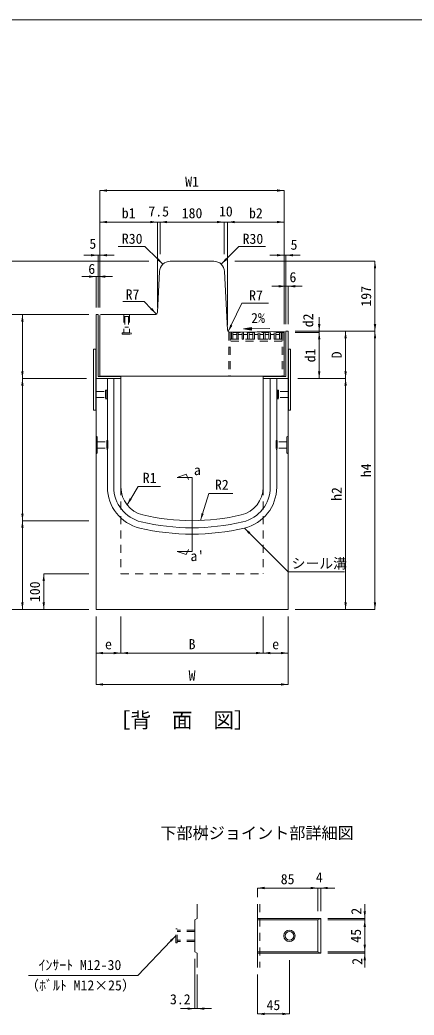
# Model space of a CAD drawing. Units: millimetres at full size; some dimension numbers follow another scale. Extents: x 50430 to 75195, y 24892 to 47415.
# Drawn here: x 66835 to 67944, y 41158 to 43958 of the extents above; entities that cross this region are included whole.
import ezdxf
from ezdxf.enums import TextEntityAlignment as Align

# ---------------------------------------------------------------- set-up
doc = ezdxf.new("R2010")
doc.units = ezdxf.units.MM
doc.header["$LTSCALE"] = 30
doc.linetypes.add('USER1', pattern=[1.35, 0.75, -0.6])
for name, color, linetype, lineweight in [('0_2', 7, 'Continuous', 20), ('受枠', 3, 'Continuous', 5), ('寸法引出', 7, 'Continuous', 9), ('寸法線', 7, 'Continuous', 9), ('本体', 2, 'Continuous', 20), ('枠', 5, 'Continuous', 5), ('ｲﾝｻｰﾄ', 3, 'USER1', 5), ('ｸﾞﾚｰﾁﾝｸﾞ', 7, 'Continuous', 5)]:
    doc.layers.add(name, color=color, linetype=linetype, lineweight=lineweight)
doc.styles.add('ＭＳ ゴシック', font='')
doc.styles.get('ＭＳ ゴシック').set_extended_font_data('MS Gothic')

# ---------------------------------------------------------------- blocks, each defined once
blk = doc.blocks.new('filled_arrow')
at = {"color": 0, "linetype": 'Continuous', "lineweight": -2}
blk.add_solid([(7.5, 1.25), (0, 0), (7.5, -1.25)], dxfattribs=at)

msp = doc.modelspace()

# ---------------------------------------------------------------- hatches: boundary and pattern name
at = {"layer": '寸法引出'}
msp.add_hatch(color=256, dxfattribs=at).paths.add_polyline_path([(67486.32, 43093.19), (67486.45, 43085.69), (67463.89, 43089.05)])

# ---------------------------------------------------------------- linework, layer by layer
at = {"layer": '0_2', "lineweight": 9}
for p, q in [((67583.2, 42955.11), (67519.2, 42955.11)), ((67519.2, 42949.11), (67519.2, 42955.11)), ((67502.95, 41429.85), (67680.95, 41429.85)), ((67502.95, 41425.85), (67672.95, 41425.85)), ((67672.95, 41425.85), (67680.95, 41429.85)), ((67672.95, 41425.85), (67672.95, 41335.85)), ((67680.95, 41429.85), (67680.95, 41331.85)), ((67672.95, 41335.85), (67502.95, 41335.85)), ((67680.95, 41331.85), (67502.95, 41331.85)), ((67672.95, 41335.85), (67680.95, 41331.85))]:
    msp.add_line(p, q, dxfattribs=at)
at = {"layer": '0_2'}
for p, q in [((67333.58, 41429.85), (67333.58, 41469.85)), ((67502.95, 41469.85), (67502.95, 41291.85)), ((67333.58, 41429.85), (67327.18, 41425.85)), ((67327.18, 41335.85), (67327.18, 41425.85)), ((67333.58, 41331.85), (67327.18, 41335.85)), ((67333.58, 41291.85), (67333.58, 41331.85))]:
    msp.add_line(p, q, dxfattribs=at)
at = {"layer": '0_2', "linetype": 'USER1', "lineweight": 9}
msp.add_line((67509.35, 41469.85), (67509.35, 41291.85), dxfattribs=at)
at = {"layer": '0_2', "lineweight": 9}
for radius in [16, 12]:
    msp.add_circle((67592.95, 41380.85), radius, dxfattribs=at)
at = {"layer": '受枠'}
for p, q in [((67055.2, 43129.11), (67049.2, 43129.11)), ((67049.2, 42949.11), (67049.2, 43129.11)), ((67055.2, 42955.11), (67055.2, 43129.11)), ((67583.2, 43082), (67589.2, 43082.11)), ((67583.2, 42955.11), (67583.2, 43082)), ((67589.2, 42949.11), (67589.2, 43082.11)), ((67042.2, 43032.11), (67042.2, 42860.11)), ((67048.2, 43032.11), (67042.2, 43032.11)), ((67048.2, 43032.11), (67048.2, 42860.11)), ((67590.2, 43032.11), (67590.2, 42860.11)), ((67590.2, 43032.11), (67596.2, 43032.11)), ((67596.2, 43032.11), (67596.2, 42860.11)), ((67119.2, 42955.11), (67055.2, 42955.11)), ((67119.2, 42949.11), (67119.2, 42955.11)), ((67042.2, 42860.11), (67048.2, 42860.11)), ((67596.2, 42860.11), (67590.2, 42860.11))]:
    msp.add_line(p, q, dxfattribs=at)
at = {"layer": '寸法引出'}
for p, q in [((67463.89, 43089.05), (67537.9, 43090.33)), ((67277.56, 42670.46), (67302.32, 42679.66)), ((67319.2, 42670.46), (67277.56, 42670.46)), ((67302.32, 42679.66), (67309.48, 42665.34)), ((67319.2, 42670.46), (67319.2, 42462.79)), ((67277.56, 42462.79), (67302.32, 42453.59)), ((67319.2, 42462.79), (67277.56, 42462.79)), ((67302.32, 42453.59), (67309.48, 42467.91))]:
    msp.add_line(p, q, dxfattribs=at)
at = {"layer": '寸法引出', "lineweight": 13}
msp.add_lwpolyline([(67486.32, 43093.19), (67486.45, 43085.69), (67463.89, 43089.05)], close=True, dxfattribs=at)
at = {"layer": '寸法線'}
for p, q in [((67060.2, 43478.16), (67578.2, 43478.16)), ((67060.2, 43149.11), (67060.2, 43478.16)), ((67578.2, 43101.92), (67578.2, 43478.16)), ((67060.2, 43389.47), (67221.7, 43389.47)), ((67060.2, 43149.11), (67060.2, 43389.47)), ((67269.2, 43389.47), (67181.7, 43389.47)), ((67221.7, 43149.11), (67221.7, 43389.47)), ((67221.7, 43149.11), (67221.7, 43389.47)), ((67229.2, 43389.47), (67409.2, 43389.47)), ((67229.2, 43299.11), (67229.2, 43389.47)), ((67229.2, 43299.11), (67229.2, 43389.47)), ((67369.2, 43389.47), (67459.2, 43389.47)), ((67409.2, 43299.11), (67409.2, 43389.47)), ((67409.2, 43299.11), (67409.2, 43389.47)), ((67419.2, 43389.47), (67578.2, 43389.47)), ((67419.2, 43099.11), (67419.2, 43389.47)), ((67419.2, 43099.11), (67419.2, 43389.47)), ((67578.2, 43101.92), (67578.2, 43389.47)), ((67197.7, 43279.11), (66758.12, 43279.11)), ((67015.2, 43296.13), (67100.2, 43296.13)), ((67055.2, 43149.11), (67055.2, 43296.13)), ((67060.2, 43149.11), (67060.2, 43296.13)), ((67439.2, 43279.11), (67833.59, 43279.11)), ((67538.2, 43296.13), (67623.2, 43296.13)), ((67578.2, 43101.92), (67578.2, 43296.13)), ((67583.2, 43102), (67583.2, 43296.13)), ((67833.59, 43279.11), (67833.59, 43082.11)), ((67009.2, 43235.99), (67095.2, 43235.99)), ((67049.2, 43149.11), (67049.2, 43235.99)), ((67055.2, 43149.11), (67055.2, 43235.99)), ((67629.2, 43208.74), (67543.2, 43208.74)), ((67583.2, 43102), (67583.2, 43208.74)), ((67589.2, 43102.11), (67589.2, 43208.74)), ((67029.2, 43129.11), (66758.12, 43129.11)), ((67029.2, 43129.11), (66758.12, 43129.11)), ((66842.25, 43129.11), (66842.25, 42949.11)), ((67029.2, 43129.11), (66842.25, 43129.11)), ((67676.76, 43122.11), (67676.76, 43039.06)), ((67609.2, 43082.11), (67676.76, 43082.11)), ((67609.2, 43082.11), (67750.87, 43082.11)), ((67609.2, 43082.11), (67833.59, 43082.11)), ((67609.2, 43082.11), (67833.59, 43082.11)), ((67609.2, 43079.06), (67676.76, 43079.06)), ((67609.2, 43079.06), (67676.76, 43079.06)), ((67676.76, 43079.06), (67676.76, 42949.11)), ((67750.87, 43082.11), (67750.87, 42949.11)), ((67833.59, 43082.11), (67833.59, 42299.11)), ((67022.2, 42949.11), (66842.25, 42949.11)), ((66842.25, 42949.11), (66842.25, 42549.11)), ((67022.2, 42949.11), (66842.25, 42949.11)), ((67616.2, 42949.11), (67676.76, 42949.11)), ((67616.2, 42949.11), (67750.87, 42949.11)), ((67616.2, 42949.11), (67750.87, 42949.11)), ((67750.87, 42949.11), (67750.87, 42299.11)), ((67029.2, 42549.11), (66842.25, 42549.11)), ((66842.25, 42549.11), (66842.25, 42299.11)), ((67029.2, 42549.11), (66842.25, 42549.11)), ((66902.15, 42299.11), (66902.15, 42399.11)), ((67029.2, 42399.11), (66902.15, 42399.11)), ((67029.2, 42299.11), (66758.12, 42299.11)), ((67029.2, 42299.11), (66842.25, 42299.11)), ((67029.2, 42299.11), (66902.15, 42299.11)), ((67609.2, 42299.11), (67750.87, 42299.11)), ((67609.2, 42299.11), (67833.59, 42299.11)), ((67049.2, 42279.11), (67049.2, 42176.57)), ((67049.2, 42279.11), (67049.2, 42088.25)), ((67119.2, 42279.11), (67119.2, 42176.57)), ((67119.2, 42279.11), (67119.2, 42176.57)), ((67519.2, 42279.11), (67519.2, 42176.57)), ((67519.2, 42279.11), (67519.2, 42176.57)), ((67589.2, 42279.11), (67589.2, 42176.57)), ((67589.2, 42279.11), (67589.2, 42088.25)), ((67049.2, 42176.57), (67119.2, 42176.57)), ((67119.2, 42176.57), (67519.2, 42176.57)), ((67519.2, 42176.57), (67589.2, 42176.57)), ((67049.2, 42088.25), (67589.2, 42088.25)), ((67502.95, 41515.36), (67672.95, 41515.36)), ((67502.95, 41489.85), (67502.95, 41515.36)), ((67632.95, 41515.36), (67720.95, 41515.36)), ((67672.95, 41449.85), (67672.95, 41515.36)), ((67672.95, 41449.85), (67672.95, 41515.36)), ((67680.95, 41449.85), (67680.95, 41515.36)), ((67804.86, 41385.85), (67804.86, 41469.85)), ((67700.95, 41429.85), (67804.86, 41429.85)), ((67700.95, 41425.85), (67804.86, 41425.85)), ((67700.95, 41425.85), (67804.86, 41425.85)), ((67804.86, 41335.85), (67804.86, 41425.85)), ((67804.86, 41291.85), (67804.86, 41375.85)), ((67327.18, 41315.85), (67327.18, 41175.83)), ((67592.95, 41311.85), (67592.95, 41161.05)), ((67700.95, 41335.85), (67804.86, 41335.85)), ((67700.95, 41335.85), (67804.86, 41335.85)), ((67700.95, 41331.85), (67804.86, 41331.85)), ((67333.58, 41271.85), (67333.58, 41175.83)), ((67502.95, 41271.85), (67502.95, 41161.05)), ((67287.18, 41175.83), (67373.58, 41175.83)), ((67502.95, 41161.05), (67592.95, 41161.05))]:
    msp.add_line(p, q, dxfattribs=at)
for points in [[(67237.06, 43270.85), (67222.87, 43284.94), (67186.88, 43320.68), (67111.35, 43320.68)], [(67401.34, 43270.85), (67415.39, 43285.08), (67450.34, 43320.48), (67525.87, 43320.48)], [(67218.37, 43131.04), (67204.6, 43145.54), (67184.91, 43166.27), (67124.33, 43166.27)], [(67421.08, 43081.11), (67429.65, 43099.18), (67459.01, 43161.05), (67534.54, 43161.05)], [(67136.44, 42593.53), (67146.74, 42610.68), (67167.51, 42645.3), (67230.78, 42645.3)], [(67342.92, 42549.74), (67348.9, 42568.82), (67366.77, 42625.8), (67433.87, 42625.8)], [(67466.43, 42528.33), (67589.3, 42405.46), (67747.63, 42405.46)], [(67273.18, 41380.85), (67259.39, 41366.36), (67166.73, 41268.94), (66859.7, 41268.94)]]:
    msp.add_lwpolyline(points, dxfattribs=at)
at = {"layer": '本体'}
for p, q in [((67257.74, 43279.11), (67380.66, 43279.11)), ((67222.03, 43135.76), (67227.78, 43250.61)), ((67418.86, 43085.88), (67410.63, 43250.61)), ((67060.2, 43126.11), (67060.2, 42956.11)), ((67215.04, 43129.11), (67063.2, 43129.11)), ((67425.98, 43079.23), (67578.2, 43081.92)), ((67578.2, 42956.11), (67578.2, 43081.92)), ((67049.2, 42299.11), (67049.2, 42949.11)), ((67119.2, 42949.11), (67049.2, 42949.11)), ((67578.2, 42956.11), (67060.2, 42956.11)), ((67119.2, 42643.14), (67119.2, 42949.11)), ((67519.2, 42643.14), (67519.2, 42949.11)), ((67589.2, 42949.11), (67519.2, 42949.11)), ((67589.2, 42299.11), (67589.2, 42949.11)), ((67049.2, 42299.11), (67589.2, 42299.11))]:
    msp.add_line(p, q, dxfattribs=at)
at = {"layer": '本体', "color": 4, "lineweight": 5}
for p, q in [((67081.2, 42643.14), (67081.2, 42949.11)), ((67099.2, 42643.14), (67099.2, 42949.11)), ((67539.2, 42643.14), (67539.2, 42949.11)), ((67557.2, 42643.14), (67557.2, 42949.11)), ((67049.2, 42786.61), (67052.4, 42784.61)), ((67052.4, 42784.61), (67052.4, 42739.61)), ((67052.4, 42770.61), (67052.4, 42753.61)), ((67589.2, 42786.61), (67586, 42784.61)), ((67586, 42784.61), (67586, 42739.61)), ((67586, 42770.61), (67586, 42753.61)), ((67049.2, 42737.61), (67052.4, 42739.61)), ((67589.2, 42737.61), (67586, 42739.61))]:
    msp.add_line(p, q, dxfattribs=at)
at = {"layer": '本体', "linetype": 'USER1', "lineweight": 9}
for p, q in [((67119.2, 42643.14), (67119.2, 42399.11)), ((67519.2, 42643.14), (67519.2, 42399.11)), ((67119.2, 42399.11), (67519.2, 42399.11))]:
    msp.add_line(p, q, dxfattribs=at)
at = {"layer": '本体'}
for centre, radius, start, end in [((67257.74, 43249.11), 30, 90, 177.13806), ((67380.66, 43249.11), 30, 2.8627, 90), ((67215.04, 43136.11), 7, 270, 357.13806), ((67063.2, 43126.11), 3, 90, 180), ((67425.86, 43086.23), 7, 182.8627, 271.01173), ((67199.2, 42643.14), 80, 180, 256.65766), ((67439.2, 42643.14), 80, 283.34233, 0), ((67319.2, 43149.11), 600, 256.65762, 283.34237)]:
    msp.add_arc(centre, radius, start, end, dxfattribs=at)
at = {"layer": '本体', "color": 4, "lineweight": 5}
for centre, radius, start, end in [((67199.2, 42643.14), 118, 180, 256.65766), ((67199.2, 42643.14), 100, 180, 256.65766), ((67439.2, 42643.14), 100, 283.34233, 0), ((67439.2, 42643.14), 118, 283.34233, 0), ((67319.2, 43149.11), 620, 256.65762, 283.34237), ((67319.2, 43149.11), 638, 256.65762, 283.34237)]:
    msp.add_arc(centre, radius, start, end, dxfattribs=at)
at = {"layer": '枠', "lineweight": 20}
msp.add_line((66203.72, 43958.36), (71803.72, 43958.36), dxfattribs=at)
at = {"layer": 'ｲﾝｻｰﾄ'}
for p, q in [((67126.95, 43129.11), (67126.95, 43078.11)), ((67126.95, 43124.11), (67143.45, 43124.11)), ((67129.95, 43124.11), (67129.95, 43094.11)), ((67140.45, 43124.11), (67140.45, 43094.11)), ((67143.45, 43129.11), (67143.45, 43078.11)), ((67122.45, 43078.11), (67122.45, 43074.11)), ((67122.45, 43078.11), (67147.95, 43078.11)), ((67122.45, 43074.11), (67147.95, 43074.11)), ((67129.95, 43094.11), (67140.45, 43094.11)), ((67147.95, 43078.11), (67147.95, 43074.11)), ((67049.2, 42912.61), (67049.2, 42895.61)), ((67049.2, 42912.61), (67076.2, 42912.61)), ((67076.2, 42916.61), (67076.2, 42891.61)), ((67076.2, 42916.61), (67079.2, 42916.61)), ((67079.2, 42916.61), (67079.2, 42891.61)), ((67562.2, 42916.61), (67559.2, 42916.61)), ((67559.2, 42916.61), (67559.2, 42891.61)), ((67562.2, 42916.61), (67562.2, 42891.61)), ((67589.2, 42912.61), (67562.2, 42912.61)), ((67049.2, 42895.61), (67076.2, 42895.61)), ((67076.2, 42891.61), (67079.2, 42891.61)), ((67562.2, 42891.61), (67559.2, 42891.61)), ((67589.2, 42895.61), (67562.2, 42895.61)), ((67052.4, 42770.61), (67079.4, 42770.61)), ((67079.4, 42774.61), (67079.4, 42749.61)), ((67079.4, 42774.61), (67082.4, 42774.61)), ((67082.4, 42774.61), (67082.4, 42749.61)), ((67556, 42774.61), (67556, 42749.61)), ((67559, 42774.61), (67556, 42774.61)), ((67559, 42774.61), (67559, 42749.61)), ((67586, 42770.61), (67559, 42770.61)), ((67052.4, 42753.61), (67079.4, 42753.61)), ((67079.4, 42749.61), (67082.4, 42749.61)), ((67559, 42749.61), (67556, 42749.61)), ((67586, 42753.61), (67559, 42753.61)), ((67277.18, 41400.85), (67273.18, 41400.85)), ((67273.18, 41360.85), (67273.18, 41400.85)), ((67277.18, 41360.85), (67277.18, 41400.85)), ((67327.18, 41396.85), (67277.18, 41396.85)), ((67327.18, 41392.85), (67277.18, 41392.85)), ((67327.18, 41368.85), (67277.18, 41368.85)), ((67277.18, 41360.85), (67273.18, 41360.85)), ((67327.18, 41364.85), (67277.18, 41364.85))]:
    msp.add_line(p, q, dxfattribs=at)
at = {"layer": 'ｸﾞﾚｰﾁﾝｸﾞ', "linetype": 'USER1', "lineweight": 9}
for p, q in [((67577.2, 43079.11), (67422.2, 43079.11)), ((67422.2, 43079.11), (67422.2, 42956.11)), ((67426.7, 43079.11), (67426.7, 42956.11)), ((67429.7, 43060.11), (67429.7, 43079.11)), ((67434.2, 43060.11), (67434.2, 43079.11)), ((67444.76, 43060.11), (67444.76, 43079.11)), ((67449.26, 43060.11), (67449.26, 43079.11)), ((67459.81, 43060.11), (67459.81, 43079.11)), ((67464.31, 43060.11), (67464.31, 43079.11)), ((67474.87, 43060.11), (67474.87, 43079.11)), ((67479.37, 43060.11), (67479.37, 43079.11)), ((67489.92, 43060.11), (67489.92, 43079.11)), ((67494.42, 43060.11), (67494.42, 43079.11)), ((67504.98, 43060.11), (67504.98, 43079.11)), ((67509.48, 43060.11), (67509.48, 43079.11)), ((67520.03, 43060.11), (67520.03, 43079.11)), ((67524.53, 43060.11), (67524.53, 43079.11)), ((67535.09, 43060.11), (67535.09, 43079.11)), ((67539.59, 43060.11), (67539.59, 43079.11)), ((67550.15, 43060.11), (67550.15, 43079.11)), ((67554.65, 43060.11), (67554.65, 43079.11)), ((67565.2, 43060.11), (67565.2, 43079.11)), ((67569.7, 43060.11), (67569.7, 43079.11)), ((67572.7, 43079.11), (67572.7, 42956.11)), ((67577.2, 43079.11), (67577.2, 42956.11)), ((67572.7, 43060.11), (67426.7, 43060.11)), ((67572.7, 43054.11), (67426.7, 43054.11)), ((67429.7, 43060.11), (67434.2, 43060.11)), ((67434.16, 43073.11), (67444.76, 43073.11)), ((67444.76, 43060.11), (67449.26, 43060.11)), ((67449.21, 43073.11), (67459.81, 43073.11)), ((67459.81, 43060.11), (67464.31, 43060.11)), ((67464.27, 43073.11), (67474.87, 43073.11)), ((67474.87, 43060.11), (67479.37, 43060.11)), ((67479.32, 43073.11), (67489.92, 43073.11)), ((67489.92, 43060.11), (67494.42, 43060.11)), ((67494.38, 43073.11), (67504.98, 43073.11)), ((67504.98, 43060.11), (67509.48, 43060.11)), ((67509.43, 43073.11), (67520.03, 43073.11)), ((67520.03, 43060.11), (67524.53, 43060.11)), ((67524.49, 43073.11), (67535.09, 43073.11)), ((67535.09, 43060.11), (67539.59, 43060.11)), ((67539.54, 43073.11), (67550.15, 43073.11)), ((67550.15, 43060.11), (67554.65, 43060.11)), ((67554.65, 43073.11), (67565.2, 43073.11)), ((67565.2, 43060.11), (67569.7, 43060.11)), ((67426.7, 43037.61), (67422.2, 43037.61))]:
    msp.add_line(p, q, dxfattribs=at)

# ---------------------------------------------------------------- block references
at = {"layer": '寸法線', "xscale": 2.67, "yscale": 2.67}
for p in [(67060.2, 43478.16), (67060.2, 43389.47), (67229.2, 43389.47), (67229.2, 43389.47), (67419.2, 43389.47), (67419.2, 43389.47), (67060.2, 43296.13), (67583.2, 43296.13), (67055.2, 43235.99), (67589.2, 43208.74), (67049.2, 42176.57), (67119.2, 42176.57), (67519.2, 42176.57), (67049.2, 42088.25), (67502.95, 41515.36), (67680.95, 41515.36), (67333.58, 41175.83), (67502.95, 41161.05)]:
    msp.add_blockref('filled_arrow', p, dxfattribs=at)
for p, rotation in [((67578.2, 43478.16), 180), ((67221.7, 43389.47), 180), ((67221.7, 43389.47), 180), ((67409.2, 43389.47), 180), ((67409.2, 43389.47), 180), ((67578.2, 43389.47), 180), ((67055.2, 43296.13), 180), ((67578.2, 43296.13), 180), ((67237.06, 43270.85), 135.2), ((67401.34, 43270.85), 45.4), ((67833.59, 43279.11), 270), ((67049.2, 43235.99), 180), ((67583.2, 43208.74), 180), ((67218.37, 43131.04), 133.5), ((66842.25, 43129.11), 270), ((67676.76, 43082.11), 90), ((67833.59, 43082.11), 90), ((67421.08, 43081.11), 64.6), ((67676.76, 43079.06), 270), ((67676.76, 43079.06), 270), ((67750.87, 43082.11), 270), ((67833.59, 43082.11), 270), ((66842.25, 42949.11), 90), ((67676.76, 42949.11), 90), ((67750.87, 42949.11), 90), ((66842.25, 42949.11), 270), ((67750.87, 42949.11), 270), ((67136.44, 42593.53), 59), ((67342.92, 42549.74), 72.6), ((66842.25, 42549.11), 90), ((66842.25, 42549.11), 270), ((67466.43, 42528.33), 315), ((66902.15, 42399.11), 270), ((66842.25, 42299.11), 90), ((66902.15, 42299.11), 90), ((67750.87, 42299.11), 90), ((67833.59, 42299.11), 90), ((67119.2, 42176.57), 180), ((67519.2, 42176.57), 180), ((67589.2, 42176.57), 180), ((67589.2, 42088.25), 180), ((67672.95, 41515.36), 180), ((67672.95, 41515.36), 180), ((67804.86, 41429.85), 90), ((67804.86, 41425.85), 270), ((67804.86, 41425.85), 270), ((67273.18, 41380.85), 226.4), ((67804.86, 41335.85), 90), ((67804.86, 41335.85), 90), ((67804.86, 41331.85), 270), ((67327.18, 41175.83), 180), ((67592.95, 41161.05), 180)]:
    msp.add_blockref('filled_arrow', p, dxfattribs=dict(at, rotation=rotation))

# ---------------------------------------------------------------- texts
at = {"layer": '0_2', "style": 'ＭＳ ゴシック'}
for s, p in [('R30', (67150.92, 43342.61)), ('R30', (67490.37, 43342.41)), ('R7', (67151.75, 43185.72)), ('R7', (67499.04, 43182.98)), ('R1', (67199.9, 42669.68)), ('a', (67334.12, 42691.56)), ('R2', (67402.99, 42650.18)), ("a'", (67334.12, 42449.69))]:
    msp.add_text(s, height=28.48, dxfattribs=at).set_placement(p, align=Align.MIDDLE_CENTER)
msp.add_text('2%', height=28.48, rotation=1, dxfattribs=at).set_placement((67504.68, 43119.54), align=Align.MIDDLE_CENTER)
for s, height, p in [('［背\u3000面\u3000図］', 42.72, (67087.74, 41953.53)), ('下部桝ジョイント部詳細図', 33.23, (67230.01, 41643.54)), ('ｲﾝｻｰﾄ M12-30', 28.48, (66887.59, 41275.98)), ('（ﾎﾞﾙﾄ M12×25）', 28.48, (66850.35, 41218.65))]:
    msp.add_text(s, height=height, dxfattribs=at).set_placement(p, align=Align.BOTTOM_LEFT)
at = {"layer": '寸法線', "style": 'ＭＳ ゴシック'}
for s, p in [('W1', (67319.2, 43503.16)), ('b1', (67140.95, 43414.47)), ('7.5', (67225.45, 43419.47)), ('180', (67319.2, 43414.47)), ('10', (67414.2, 43419.47)), ('b2', (67498.7, 43414.47)), ('5', (67040.15, 43328.55)), ('5', (67605.95, 43325.88)), ('6', (67037.22, 43257.7)), ('6', (67602.8, 43234.52)), ('e', (67084.2, 42201.57)), ('B', (67319.2, 42201.57)), ('e', (67554.2, 42201.57)), ('W', (67319.2, 42113.25)), ('85', (67587.95, 41540.36)), ('4', (67676.95, 41545.36)), ('3.2', (67286.2, 41202.27)), ('45', (67547.95, 41186.05))]:
    msp.add_text(s, height=28.48, dxfattribs=at).set_placement(p, align=Align.MIDDLE_CENTER)
for s, p in [('197', (67808.59, 43180.61)), ('d2', (67645.63, 43112.79)), ('d1', (67651.76, 43014.09)), ('D', (67725.87, 43015.61)), ('h4', (67808.59, 42690.61)), ('h2', (67725.87, 42624.11)), ('100', (66877.15, 42349.11)), ('2', (67781.01, 41450)), ('45', (67779.86, 41380.85)), ('2', (67783.46, 41308.89))]:
    msp.add_text(s, height=28.48, rotation=90, dxfattribs=at).set_placement(p, align=Align.MIDDLE_CENTER)
msp.add_text('シール溝', height=28.48, dxfattribs=at).set_placement((67599.3, 42443.13), align=Align.TOP_LEFT)

doc.saveas('drawing.dxf')
